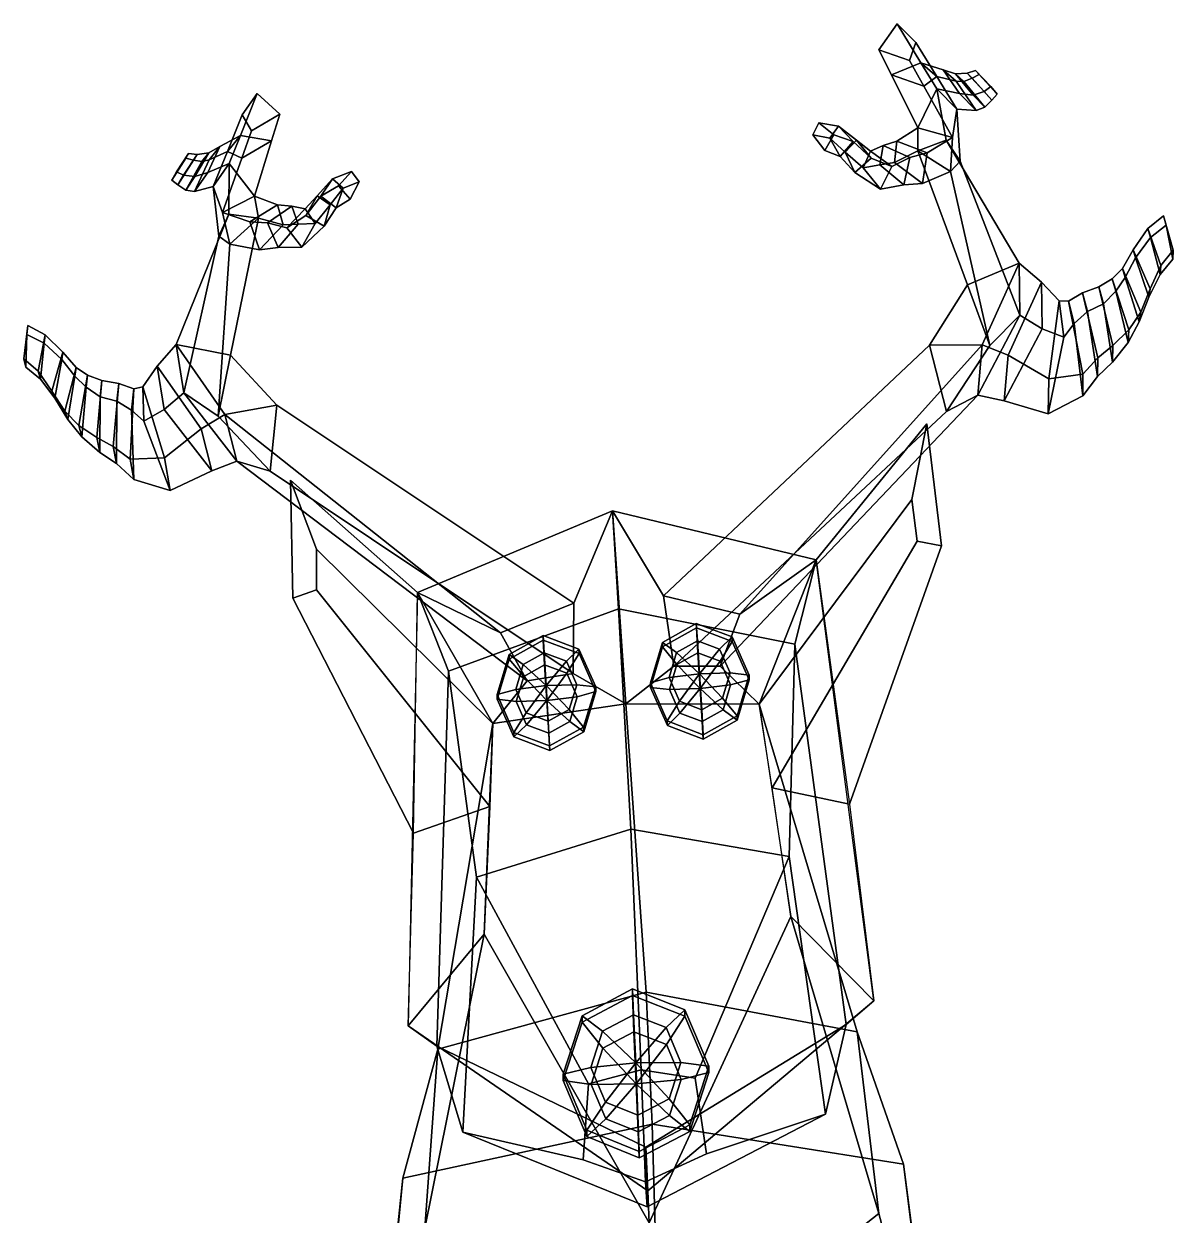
# Model space of a CAD drawing. Extents: x -93 to 81, y -151 to 348.
# Drawn here: x -92.8 to 75.4, y 173.5 to 348 of the extents above; entities that cross this region are included whole.
import ezdxf

# ---------------------------------------------------------------- set-up
doc = ezdxf.new("R2010")
doc.units = 0

msp = doc.modelspace()

# ---------------------------------------------------------------- linework, layer by layer
for points in [[(34.98666, 348.018188, 200.085617), (37.721249, 345.295807, 198.944168), (36.817879, 342.626221, 198.537888), (32.301723, 344.228546, 200.127487)], [(38.478569, 342.321594, 203.406937), (34.98666, 348.018188, 200.085617), (32.301723, 344.228546, 200.127487), (34.161972, 340.539734, 202.088608)], [(38.478569, 342.321594, 203.406937), (40.800774, 340.30777, 201.251877), (37.721249, 345.295807, 198.944168), (34.98666, 348.018188, 200.085617)], [(34.161972, 340.539734, 202.088608), (32.301723, 344.228546, 200.127487), (36.817879, 342.626221, 198.537888), (38.913006, 338.87796, 200.048859)], [(40.800774, 340.30777, 201.251877), (38.913006, 338.87796, 200.048859), (36.817879, 342.626221, 198.537888), (37.721249, 345.295807, 198.944168)], [(38.039268, 332.810699, 206.190414), (40.820541, 338.485229, 205.639267), (38.478569, 342.321594, 203.406937), (34.161972, 340.539734, 202.088608)], [(40.820541, 338.485229, 205.639267), (44.133167, 337.80249, 202.718948), (41.742199, 341.282715, 201.084518), (38.478569, 342.321594, 203.406937)], [(38.478569, 342.321594, 203.406937), (41.742199, 341.282715, 201.084518), (43.651241, 339.63678, 198.86171), (40.800774, 340.30777, 201.251877)], [(38.039268, 332.810699, 206.190414), (34.161972, 340.539734, 202.088608), (38.913006, 338.87796, 200.048859), (43.090214, 331.366241, 203.07048)], [(43.090214, 331.366241, 203.07048), (38.913006, 338.87796, 200.048859), (40.800774, 340.30777, 201.251877), (43.73595, 335.533142, 203.456177)], [(40.800774, 340.30777, 201.251877), (43.651241, 339.63678, 198.86171), (46.589817, 335.331818, 200.380814), (43.73595, 335.533142, 203.456177)], [(44.133167, 337.80249, 202.718948), (46.125187, 337.592285, 200.299881), (43.526783, 340.671356, 199.71994), (41.742199, 341.282715, 201.084518)], [(41.742199, 341.282715, 201.084518), (43.526783, 340.671356, 199.71994), (44.744049, 339.574738, 197.223969), (43.651241, 339.63678, 198.86171)], [(46.125187, 337.592285, 200.299881), (47.74744, 338.127625, 195.984253), (45.255997, 340.789764, 196.074417), (43.526783, 340.671356, 199.71994)], [(43.526783, 340.671356, 199.71994), (45.255997, 340.789764, 196.074417), (45.961334, 340.052765, 193.609085), (44.744049, 339.574738, 197.223969)], [(47.74744, 338.127625, 195.984253), (48.735649, 338.823669, 192.134079), (46.476917, 341.193573, 192.333191), (45.255997, 340.789764, 196.074417)], [(45.255997, 340.789764, 196.074417), (46.476917, 341.193573, 192.333191), (47.032898, 340.576447, 190.083023), (45.961334, 340.052765, 193.609085)], [(45.961334, 340.052765, 193.609085), (47.032898, 340.576447, 190.083023), (49.64571, 337.711304, 189.524261), (48.855785, 336.828644, 193.141876)], [(49.64571, 337.711304, 189.524261), (47.032898, 340.576447, 190.083023), (46.476917, 341.193573, 192.333191), (48.735649, 338.823669, 192.134079)], [(42.169838, 330.959137, 209.181702), (40.820541, 338.485229, 205.639267), (38.039268, 332.810699, 206.190414), (38.029911, 329.418701, 208.072144)], [(42.169838, 330.959137, 209.181702), (44.203865, 327.927979, 206.093094), (43.73595, 335.533142, 203.456177), (40.820541, 338.485229, 205.639267)], [(43.73595, 335.533142, 203.456177), (46.589817, 335.331818, 200.380814), (44.133167, 337.80249, 202.718948), (40.820541, 338.485229, 205.639267)], [(43.651241, 339.63678, 198.86171), (44.744049, 339.574738, 197.223969), (47.827011, 335.815002, 197.510757), (46.589817, 335.331818, 200.380814)], [(44.744049, 339.574738, 197.223969), (45.961334, 340.052765, 193.609085), (48.855785, 336.828644, 193.141876), (47.827011, 335.815002, 197.510757)], [(48.855785, 336.828644, 193.141876), (49.64571, 337.711304, 189.524261), (48.735649, 338.823669, 192.134079), (47.74744, 338.127625, 195.984253)], [(-61.117218, 331.680634, 202.404251), (-58.684288, 337.824158, 199.101059), (-60.871319, 334.67804, 197.933029), (-63.029255, 329.311005, 200.22757)], [(-61.117218, 331.680634, 202.404251), (-56.560169, 330.89624, 201.186035), (-55.373779, 334.795807, 199.230362), (-58.684288, 337.824158, 199.101059)], [(-58.684288, 337.824158, 199.101059), (-55.373779, 334.795807, 199.230362), (-59.509506, 332.343018, 197.569992), (-60.871319, 334.67804, 197.933029)], [(46.589817, 335.331818, 200.380814), (47.827011, 335.815002, 197.510757), (46.125187, 337.592285, 200.299881), (44.133167, 337.80249, 202.718948)], [(47.827011, 335.815002, 197.510757), (48.855785, 336.828644, 193.141876), (47.74744, 338.127625, 195.984253), (46.125187, 337.592285, 200.299881)], [(44.203865, 327.927979, 206.093094), (42.799583, 326.398102, 204.750961), (43.090214, 331.366241, 203.07048), (43.73595, 335.533142, 203.456177)], [(-63.029255, 329.311005, 200.22757), (-60.871319, 334.67804, 197.933029), (-59.509506, 332.343018, 197.569992), (-60.919361, 328.355225, 199.074905)], [(-56.560169, 330.89624, 201.186035), (-60.919361, 328.355225, 199.074905), (-59.509506, 332.343018, 197.569992), (-55.373779, 334.795807, 199.230362)], [(24.422829, 329.454895, 196.237595), (22.666407, 331.75943, 198.334671), (23.532761, 333.510803, 197.773361), (25.755713, 331.785126, 195.962723)], [(26.439484, 333.019043, 199.414337), (23.532761, 333.510803, 197.773361), (22.666407, 331.75943, 198.334671), (25.130062, 331.286377, 199.844406)], [(28.587156, 330.796295, 197.263), (25.755713, 331.785126, 195.962723), (23.532761, 333.510803, 197.773361), (26.439484, 333.019043, 199.414337)], [(-62.761131, 327.558319, 204.626816), (-61.117218, 331.680634, 202.404251), (-64.122299, 330.038147, 200.033157), (-65.875999, 326.256134, 201.656189)], [(-61.117218, 331.680634, 202.404251), (-63.029255, 329.311005, 200.22757), (-65.694336, 328.108429, 197.794327), (-64.122299, 330.038147, 200.033157)], [(-59.060547, 322.754608, 205.280823), (-56.560169, 330.89624, 201.186035), (-61.117218, 331.680634, 202.404251), (-62.761131, 327.558319, 204.626816)], [(25.130062, 331.286377, 199.844406), (22.666407, 331.75943, 198.334671), (24.422829, 329.454895, 196.237595), (26.664333, 328.598663, 197.312454)], [(26.664333, 328.598663, 197.312454), (24.422829, 329.454895, 196.237595), (25.755713, 331.785126, 195.962723), (28.587156, 330.796295, 197.263)], [(29.04236, 330.972443, 201.041351), (26.439484, 333.019043, 199.414337), (25.130062, 331.286377, 199.844406), (27.392275, 329.230621, 201.406204)], [(31.203304, 328.356415, 198.548172), (28.587156, 330.796295, 197.263), (26.439484, 333.019043, 199.414337), (29.04236, 330.972443, 201.041351)], [(38.039268, 332.810699, 206.190414), (34.944706, 330.827576, 204.566833), (34.63044, 327.703308, 206.113953), (38.029911, 329.418701, 208.072144)], [(43.090214, 331.366241, 203.07048), (39.390697, 329.144348, 201.739487), (34.944706, 330.827576, 204.566833), (38.039268, 332.810699, 206.190414)], [(-65.875999, 326.256134, 201.656189), (-64.122299, 330.038147, 200.033157), (-65.757942, 329.103058, 198.643188), (-67.779449, 325.669434, 199.206345)], [(-64.122299, 330.038147, 200.033157), (-65.694336, 328.108429, 197.794327), (-66.74527, 327.837524, 196.139313), (-65.757942, 329.103058, 198.643188)], [(-59.060547, 322.754608, 205.280823), (-63.757172, 320.396057, 202.089264), (-60.919361, 328.355225, 199.074905), (-56.560169, 330.89624, 201.186035)], [(27.392275, 329.230621, 201.406204), (25.130062, 331.286377, 199.844406), (26.664333, 328.598663, 197.312454), (28.828686, 326.222687, 198.458755)], [(28.828686, 326.222687, 198.458755), (26.664333, 328.598663, 197.312454), (28.587156, 330.796295, 197.263), (31.203304, 328.356415, 198.548172)], [(31.100719, 329.370331, 202.371353), (29.04236, 330.972443, 201.041351), (27.392275, 329.230621, 201.406204), (30.035652, 326.913818, 203.209915)], [(34.248386, 327.110321, 199.92572), (31.203304, 328.356415, 198.548172), (29.04236, 330.972443, 201.041351), (31.100719, 329.370331, 202.371353)], [(32.94334, 330.179291, 203.412476), (31.100719, 329.370331, 202.371353), (30.035652, 326.913818, 203.209915), (32.476116, 327.348236, 204.714127)], [(36.867443, 328.444977, 200.847076), (34.248386, 327.110321, 199.92572), (31.100719, 329.370331, 202.371353), (32.94334, 330.179291, 203.412476)], [(34.944706, 330.827576, 204.566833), (32.94334, 330.179291, 203.412476), (32.476116, 327.348236, 204.714127), (34.63044, 327.703308, 206.113953)], [(39.390697, 329.144348, 201.739487), (36.867443, 328.444977, 200.847076), (32.94334, 330.179291, 203.412476), (34.944706, 330.827576, 204.566833)], [(52.872829, 312.942902, 218.05928), (42.169838, 330.959137, 209.181702), (38.029911, 329.418701, 208.072144), (45.320911, 309.810242, 219.4245)], [(42.799583, 326.398102, 204.750961), (38.695263, 324.658203, 203.038193), (39.390697, 329.144348, 201.739487), (43.090214, 331.366241, 203.07048)], [(52.946342, 305.371796, 214.231537), (44.203865, 327.927979, 206.093094), (42.169838, 330.959137, 209.181702), (52.872829, 312.942902, 218.05928)], [(-71.1828, 325.145477, 188.38147), (-70.499191, 326.354553, 190.991837), (-68.694786, 329.039551, 191.206497), (-69.117477, 328.361664, 188.955826)], [(-67.998688, 328.063385, 192.502121), (-70.28067, 324.449951, 192.017426), (-71.1828, 325.145477, 188.38147), (-69.117477, 328.361664, 188.955826)], [(-69.435211, 325.873688, 194.861786), (-67.451378, 328.884216, 194.969315), (-68.694786, 329.039551, 191.206497), (-70.499191, 326.354553, 190.991837)], [(-66.74527, 327.837524, 196.139313), (-69.126999, 323.673798, 196.409134), (-70.28067, 324.449951, 192.017426), (-67.998688, 328.063385, 192.502121)], [(-67.779449, 325.669434, 199.206345), (-65.757942, 329.103058, 198.643188), (-67.451378, 328.884216, 194.969315), (-69.435211, 325.873688, 194.861786)], [(-65.694336, 328.108429, 197.794327), (-67.849045, 323.448456, 199.302231), (-69.126999, 323.673798, 196.409134), (-66.74527, 327.837524, 196.139313)], [(-67.451378, 328.884216, 194.969315), (-67.998688, 328.063385, 192.502121), (-69.117477, 328.361664, 188.955826), (-68.694786, 329.039551, 191.206497)], [(-65.757942, 329.103058, 198.643188), (-66.74527, 327.837524, 196.139313), (-67.998688, 328.063385, 192.502121), (-67.451378, 328.884216, 194.969315)], [(-63.029255, 329.311005, 200.22757), (-65.101364, 324.193359, 202.422394), (-67.849045, 323.448456, 199.302231), (-65.694336, 328.108429, 197.794327)], [(-63.757172, 320.396057, 202.089264), (-65.101364, 324.193359, 202.422394), (-63.029255, 329.311005, 200.22757), (-60.919361, 328.355225, 199.074905)], [(30.035652, 326.913818, 203.209915), (27.392275, 329.230621, 201.406204), (28.828686, 326.222687, 198.458755), (32.58083, 323.803345, 200.395966)], [(32.58083, 323.803345, 200.395966), (28.828686, 326.222687, 198.458755), (31.203304, 328.356415, 198.548172), (34.248386, 327.110321, 199.92572)], [(35.984169, 324.431885, 201.885529), (32.58083, 323.803345, 200.395966), (34.248386, 327.110321, 199.92572), (36.867443, 328.444977, 200.847076)], [(38.029911, 329.418701, 208.072144), (34.63044, 327.703308, 206.113953), (38.695263, 324.658203, 203.038193), (42.799583, 326.398102, 204.750961)], [(38.695263, 324.658203, 203.038193), (35.984169, 324.431885, 201.885529), (36.867443, 328.444977, 200.847076), (39.390697, 329.144348, 201.739487)], [(48.561176, 300.918579, 213.696457), (45.320911, 309.810242, 219.4245), (38.029911, 329.418701, 208.072144), (42.799583, 326.398102, 204.750961)], [(-70.28067, 324.449951, 192.017426), (-69.435211, 325.873688, 194.861786), (-70.499191, 326.354553, 190.991837), (-71.1828, 325.145477, 188.38147)], [(-65.101364, 324.193359, 202.422394), (-62.761131, 327.558319, 204.626816), (-65.875999, 326.256134, 201.656189), (-67.849045, 323.448456, 199.302231)], [(-62.826313, 320.155884, 208.212738), (-62.761131, 327.558319, 204.626816), (-65.101364, 324.193359, 202.422394), (-64.297684, 316.911865, 205.121857)], [(-62.826313, 320.155884, 208.212738), (-58.491745, 319.532654, 207.190659), (-59.060547, 322.754608, 205.280823), (-62.761131, 327.558319, 204.626816)], [(-49.369663, 322.790253, 196.546677), (-47.655373, 325.334229, 198.717911), (-44.873806, 326.402069, 197.127502), (-46.747551, 324.310059, 195.290512)], [(-47.655373, 325.334229, 198.717911), (-46.075508, 323.941254, 199.183441), (-43.725727, 324.898499, 197.715836), (-44.873806, 326.402069, 197.127502)], [(-45.042686, 322.348145, 195.604874), (-46.747551, 324.310059, 195.290512), (-44.873806, 326.402069, 197.127502), (-43.725727, 324.898499, 197.715836)], [(32.476116, 327.348236, 204.714127), (30.035652, 326.913818, 203.209915), (32.58083, 323.803345, 200.395966), (35.984169, 324.431885, 201.885529)], [(34.63044, 327.703308, 206.113953), (32.476116, 327.348236, 204.714127), (35.984169, 324.431885, 201.885529), (38.695263, 324.658203, 203.038193)], [(52.946342, 305.371796, 214.231537), (48.561176, 300.918579, 213.696457), (42.799583, 326.398102, 204.750961), (44.203865, 327.927979, 206.093094)], [(-69.126999, 323.673798, 196.409134), (-67.779449, 325.669434, 199.206345), (-69.435211, 325.873688, 194.861786), (-70.28067, 324.449951, 192.017426)], [(-67.849045, 323.448456, 199.302231), (-65.875999, 326.256134, 201.656189), (-67.779449, 325.669434, 199.206345), (-69.126999, 323.673798, 196.409134)], [(-51.536808, 319.936188, 197.803574), (-49.873817, 322.847778, 200.312073), (-47.655373, 325.334229, 198.717911), (-49.369663, 322.790253, 196.546677)], [(-49.873817, 322.847778, 200.312073), (-47.959713, 321.515045, 200.718506), (-46.075508, 323.941254, 199.183441), (-47.655373, 325.334229, 198.717911)], [(-46.075508, 323.941254, 199.183441), (-47.107986, 321.07666, 196.645645), (-45.042686, 322.348145, 195.604874), (-43.725727, 324.898499, 197.715836)], [(-64.297684, 316.911865, 205.121857), (-65.101364, 324.193359, 202.422394), (-63.757172, 320.396057, 202.089264), (-62.654095, 315.753357, 203.819412)], [(-54.330948, 318.14035, 199.137512), (-51.634243, 320.901825, 201.616898), (-49.873817, 322.847778, 200.312073), (-51.536808, 319.936188, 197.803574)], [(-51.634243, 320.901825, 201.616898), (-50.180687, 318.769073, 202.491806), (-47.959713, 321.515045, 200.718506), (-49.873817, 322.847778, 200.312073)], [(-48.844208, 318.373016, 197.770798), (-51.536808, 319.936188, 197.803574), (-49.369663, 322.790253, 196.546677), (-47.107986, 321.07666, 196.645645)], [(-47.107986, 321.07666, 196.645645), (-49.369663, 322.790253, 196.546677), (-46.747551, 324.310059, 195.290512), (-45.042686, 322.348145, 195.604874)], [(-47.959713, 321.515045, 200.718506), (-48.844208, 318.373016, 197.770798), (-47.107986, 321.07666, 196.645645), (-46.075508, 323.941254, 199.183441)], [(-63.757172, 320.396057, 202.089264), (-59.060547, 322.754608, 205.280823), (-55.672981, 321.506042, 203.731033), (-59.738808, 319.040924, 200.844284)], [(-59.738808, 319.040924, 200.844284), (-55.672981, 321.506042, 203.731033), (-53.588833, 321.297485, 202.618362), (-57.135227, 318.883911, 200.002197)], [(-59.060547, 322.754608, 205.280823), (-58.491745, 319.532654, 207.190659), (-54.849747, 318.59317, 205.307892), (-55.672981, 321.506042, 203.731033)], [(-57.135227, 318.883911, 200.002197), (-53.588833, 321.297485, 202.618362), (-51.634243, 320.901825, 201.616898), (-54.330948, 318.14035, 199.137512)], [(-55.672981, 321.506042, 203.731033), (-54.849747, 318.59317, 205.307892), (-52.662922, 318.690796, 203.949341), (-53.588833, 321.297485, 202.618362)], [(-53.588833, 321.297485, 202.618362), (-52.662922, 318.690796, 203.949341), (-50.180687, 318.769073, 202.491806), (-51.634243, 320.901825, 201.616898)], [(-50.180687, 318.769073, 202.491806), (-52.145596, 315.320343, 199.66124), (-48.844208, 318.373016, 197.770798), (-47.959713, 321.515045, 200.718506)], [(-70.505852, 301.066559, 217.080292), (-62.591648, 299.513031, 218.584808), (-58.491745, 319.532654, 207.190659), (-62.826313, 320.155884, 208.212738)], [(-69.393066, 293.976074, 213.329391), (-70.505852, 301.066559, 217.080292), (-62.826313, 320.155884, 208.212738), (-64.297684, 316.911865, 205.121857)], [(-64.399605, 290.576447, 212.89473), (-62.654095, 315.753357, 203.819412), (-58.491745, 319.532654, 207.190659), (-62.591648, 299.513031, 218.584808)], [(-62.654095, 315.753357, 203.819412), (-63.757172, 320.396057, 202.089264), (-59.738808, 319.040924, 200.844284), (-58.318775, 314.922241, 202.192459)], [(-58.491745, 319.532654, 207.190659), (-62.654095, 315.753357, 203.819412), (-58.318775, 314.922241, 202.192459), (-54.849747, 318.59317, 205.307892)], [(-52.145596, 315.320343, 199.66124), (-54.330948, 318.14035, 199.137512), (-51.536808, 319.936188, 197.803574), (-48.844208, 318.373016, 197.770798)], [(73.588272, 312.610138, 195.756912), (75.403389, 314.890289, 193.010956), (74.006844, 319.913513, 193.208557), (71.703812, 318.020721, 196.32724)], [(71.703812, 318.020721, 196.32724), (74.006844, 319.913513, 193.208557), (74.39978, 318.554688, 190.85318), (72.093941, 316.72406, 193.623611)], [(75.403389, 314.890289, 193.010956), (75.362572, 313.531586, 190.375961), (74.39978, 318.554688, 190.85318), (74.006844, 319.913513, 193.208557)], [(-58.318775, 314.922241, 202.192459), (-59.738808, 319.040924, 200.844284), (-57.135227, 318.883911, 200.002197), (-55.607037, 315.244263, 201.087906)], [(-54.849747, 318.59317, 205.307892), (-58.318775, 314.922241, 202.192459), (-55.607037, 315.244263, 201.087906), (-52.662922, 318.690796, 203.949341)], [(-55.607037, 315.244263, 201.087906), (-57.135227, 318.883911, 200.002197), (-54.330948, 318.14035, 199.137512), (-52.145596, 315.320343, 199.66124)], [(-52.662922, 318.690796, 203.949341), (-55.607037, 315.244263, 201.087906), (-52.145596, 315.320343, 199.66124), (-50.180687, 318.769073, 202.491806)], [(72.060341, 309.189514, 198.94249), (73.588272, 312.610138, 195.756912), (71.703812, 318.020721, 196.32724), (69.566338, 314.896332, 200.057709)], [(69.566338, 314.896332, 200.057709), (71.703812, 318.020721, 196.32724), (72.093941, 316.72406, 193.623611), (69.910927, 313.742401, 196.956558)], [(72.093941, 316.72406, 193.623611), (74.39978, 318.554688, 190.85318), (75.362572, 313.531586, 190.375961), (73.482689, 311.289673, 192.766754)], [(-69.393066, 293.976074, 213.329391), (-64.297684, 316.911865, 205.121857), (-62.654095, 315.753357, 203.819412), (-64.399605, 290.576447, 212.89473)], [(69.910927, 313.742401, 196.956558), (72.093941, 316.72406, 193.623611), (73.482689, 311.289673, 192.766754), (71.839935, 307.973572, 195.554565)], [(70.674362, 305.780762, 202.020752), (72.060341, 309.189514, 198.94249), (69.566338, 314.896332, 200.057709), (67.998756, 312.19754, 203.147141)], [(67.998756, 312.19754, 203.147141), (69.566338, 314.896332, 200.057709), (69.910927, 313.742401, 196.956558), (68.402199, 310.850555, 199.722137)], [(73.482689, 311.289673, 192.766754), (75.362572, 313.531586, 190.375961), (75.403389, 314.890289, 193.010956), (73.588272, 312.610138, 195.756912)], [(47.444733, 301.029846, 223.28447), (52.872829, 312.942902, 218.05928), (45.320911, 309.810242, 219.4245), (39.724873, 300.976257, 223.689133)], [(47.444733, 301.029846, 223.28447), (51.24218, 299.473328, 221.123596), (56.147991, 310.195343, 216.415466), (52.872829, 312.942902, 218.05928)], [(52.872829, 312.942902, 218.05928), (56.147991, 310.195343, 216.415466), (56.206936, 303.364471, 212.975555), (52.946342, 305.371796, 214.231537)], [(68.402199, 310.850555, 199.722137), (69.910927, 313.742401, 196.956558), (71.839935, 307.973572, 195.554565), (70.452248, 304.373199, 198.270233)], [(71.839935, 307.973572, 195.554565), (73.482689, 311.289673, 192.766754), (73.588272, 312.610138, 195.756912), (72.060341, 309.189514, 198.94249)], [(66.597191, 300.908051, 208.0914), (68.934891, 303.215973, 204.896011), (66.487282, 310.694489, 205.54921), (64.54493, 309.485504, 208.15477)], [(64.54493, 309.485504, 208.15477), (66.487282, 310.694489, 205.54921), (67.033493, 308.845032, 201.870636), (65.220512, 307.035095, 204.241638)], [(68.934891, 303.215973, 204.896011), (70.674362, 305.780762, 202.020752), (67.998756, 312.19754, 203.147141), (66.487282, 310.694489, 205.54921)], [(66.487282, 310.694489, 205.54921), (67.998756, 312.19754, 203.147141), (68.402199, 310.850555, 199.722137), (67.033493, 308.845032, 201.870636)], [(67.033493, 308.845032, 201.870636), (68.402199, 310.850555, 199.722137), (70.452248, 304.373199, 198.270233), (68.803665, 301.341736, 200.816818)], [(39.724873, 300.976257, 223.689133), (45.320911, 309.810242, 219.4245), (48.561176, 300.918579, 213.696457), (42.223507, 291.221161, 216.740707)], [(51.24218, 299.473328, 221.123596), (57.197632, 296.051392, 218.394485), (58.720951, 307.44696, 215.373337), (56.147991, 310.195343, 216.415466)], [(56.147991, 310.195343, 216.415466), (58.720951, 307.44696, 215.373337), (59.412502, 302.14502, 211.298767), (56.206936, 303.364471, 212.975555)], [(64.39801, 299.084167, 210.916626), (66.597191, 300.908051, 208.0914), (64.54493, 309.485504, 208.15477), (62.124828, 308.605286, 210.984329)], [(62.124828, 308.605286, 210.984329), (64.54493, 309.485504, 208.15477), (65.220512, 307.035095, 204.241638), (62.873444, 305.885986, 206.637207)], [(65.220512, 307.035095, 204.241638), (67.033493, 308.845032, 201.870636), (68.803665, 301.341736, 200.816818), (66.546417, 298.472015, 203.687775)], [(70.452248, 304.373199, 198.270233), (71.839935, 307.973572, 195.554565), (72.060341, 309.189514, 198.94249), (70.674362, 305.780762, 202.020752)], [(57.197632, 296.051392, 218.394485), (62.194317, 296.719543, 214.066422), (60.079842, 307.391632, 213.773682), (58.720951, 307.44696, 215.373337)], [(58.720951, 307.44696, 215.373337), (60.079842, 307.391632, 213.773682), (60.930794, 304.151001, 209.054947), (59.412502, 302.14502, 211.298767)], [(62.194317, 296.719543, 214.066422), (64.39801, 299.084167, 210.916626), (62.124828, 308.605286, 210.984329), (60.079842, 307.391632, 213.773682)], [(60.079842, 307.391632, 213.773682), (62.124828, 308.605286, 210.984329), (62.873444, 305.885986, 206.637207), (60.930794, 304.151001, 209.054947)], [(46.790619, 293.626892, 218.163666), (42.223507, 291.221161, 216.740707), (48.561176, 300.918579, 213.696457), (52.946342, 305.371796, 214.231537)], [(52.946342, 305.371796, 214.231537), (56.206936, 303.364471, 212.975555), (50.650417, 292.793243, 216.518387), (46.790619, 293.626892, 218.163666)], [(60.930794, 304.151001, 209.054947), (62.873444, 305.885986, 206.637207), (64.338745, 296.379883, 206.024765), (62.164368, 293.51593, 208.716568)], [(62.873444, 305.885986, 206.637207), (65.220512, 307.035095, 204.241638), (66.546417, 298.472015, 203.687775), (64.338745, 296.379883, 206.024765)], [(68.803665, 301.341736, 200.816818), (70.452248, 304.373199, 198.270233), (70.674362, 305.780762, 202.020752), (68.934891, 303.215973, 204.896011)], [(-92.819908, 298.947205, 191.721756), (-92.229919, 303.834351, 191.875137), (-92.385582, 302.531586, 189.535583), (-92.550507, 297.728577, 189.109009)], [(-90.701233, 297.14566, 194.516861), (-89.687294, 302.483337, 195.046234), (-92.229919, 303.834351, 191.875137), (-92.819908, 298.947205, 191.721756)], [(-89.687294, 302.483337, 195.046234), (-89.848724, 301.239136, 192.357651), (-92.385582, 302.531586, 189.535583), (-92.229919, 303.834351, 191.875137)], [(59.412502, 302.14502, 211.298767), (60.930794, 304.151001, 209.054947), (62.164368, 293.51593, 208.716568), (57.114986, 290.898834, 213.401321)], [(-89.848724, 301.239136, 192.357651), (-90.372879, 295.974976, 191.549332), (-92.550507, 297.728577, 189.109009), (-92.385582, 302.531586, 189.535583)], [(-88.698891, 294.229034, 197.759506), (-87.122444, 299.951355, 198.839676), (-89.687294, 302.483337, 195.046234), (-90.701233, 297.14566, 194.516861)], [(-87.122444, 299.951355, 198.839676), (-87.26049, 298.849121, 195.752502), (-89.848724, 301.239136, 192.357651), (-89.687294, 302.483337, 195.046234)], [(56.206936, 303.364471, 212.975555), (59.412502, 302.14502, 211.298767), (57.114986, 290.898834, 213.401321), (50.650417, 292.793243, 216.518387)], [(66.546417, 298.472015, 203.687775), (68.803665, 301.341736, 200.816818), (68.934891, 303.215973, 204.896011), (66.597191, 300.908051, 208.0914)], [(-87.26049, 298.849121, 195.752502), (-88.272621, 293.176758, 194.394409), (-90.372879, 295.974976, 191.549332), (-89.848724, 301.239136, 192.357651)], [(-63.386559, 290.813049, 222.485855), (-70.505852, 301.066559, 217.080292), (-73.297119, 297.897766, 215.418106), (-66.886909, 288.685852, 220.289948)], [(-70.505852, 301.066559, 217.080292), (-69.393066, 293.976074, 213.329391), (-72.298454, 291.518097, 212.04953), (-73.297119, 297.897766, 215.418106)], [(-63.386559, 290.813049, 222.485855), (-55.768036, 292.146423, 222.996353), (-62.591648, 299.513031, 218.584808), (-70.505852, 301.066559, 217.080292)], [(0.809899, 264.234802, 235.531769), (11.991201, 261.585968, 235.138351), (47.444733, 301.029846, 223.28447), (39.724873, 300.976257, 223.689133)], [(0.809899, 264.234802, 235.531769), (39.724873, 300.976257, 223.689133), (42.223507, 291.221161, 216.740707), (2.295373, 253.963699, 224.309341)], [(11.991201, 261.585968, 235.138351), (9.08407, 253.923691, 227.119812), (46.790619, 293.626892, 218.163666), (47.444733, 301.029846, 223.28447)], [(46.790619, 293.626892, 218.163666), (50.650417, 292.793243, 216.518387), (51.24218, 299.473328, 221.123596), (47.444733, 301.029846, 223.28447)], [(64.338745, 296.379883, 206.024765), (66.546417, 298.472015, 203.687775), (66.597191, 300.908051, 208.0914), (64.39801, 299.084167, 210.916626)], [(-90.372879, 295.974976, 191.549332), (-90.701233, 297.14566, 194.516861), (-92.819908, 298.947205, 191.721756), (-92.550507, 297.728577, 189.109009)], [(-86.844139, 291.292328, 200.891266), (-85.184738, 297.708252, 201.978333), (-87.122444, 299.951355, 198.839676), (-88.698891, 294.229034, 197.759506)], [(-85.35083, 296.417725, 198.568726), (-86.387421, 290.063904, 197.165649), (-88.272621, 293.176758, 194.394409), (-87.26049, 298.849121, 195.752502)], [(-85.184738, 297.708252, 201.978333), (-85.35083, 296.417725, 198.568726), (-87.26049, 298.849121, 195.752502), (-87.122444, 299.951355, 198.839676)], [(-55.768036, 292.146423, 222.996353), (-56.758801, 282.495392, 216.094345), (-64.399605, 290.576447, 212.89473), (-62.591648, 299.513031, 218.584808)], [(50.650417, 292.793243, 216.518387), (57.114986, 290.898834, 213.401321), (57.197632, 296.051392, 218.394485), (51.24218, 299.473328, 221.123596)], [(62.164368, 293.51593, 208.716568), (64.338745, 296.379883, 206.024765), (64.39801, 299.084167, 210.916626), (62.194317, 296.719543, 214.066422)], [(-88.272621, 293.176758, 194.394409), (-88.698891, 294.229034, 197.759506), (-90.701233, 297.14566, 194.516861), (-90.372879, 295.974976, 191.549332)], [(-84.770012, 289.195465, 203.81398), (-83.483109, 296.566437, 204.415207), (-85.184738, 297.708252, 201.978333), (-86.844139, 291.292328, 200.891266)], [(-83.483109, 296.566437, 204.415207), (-83.713081, 294.78418, 200.755676), (-85.35083, 296.417725, 198.568726), (-85.184738, 297.708252, 201.978333)], [(-66.886909, 288.685852, 220.289948), (-73.297119, 297.897766, 215.418106), (-75.40731, 294.865692, 214.36882), (-72.245987, 284.450806, 217.518066)], [(-73.297119, 297.897766, 215.418106), (-72.298454, 291.518097, 212.04953), (-75.266754, 289.821167, 210.34404), (-75.40731, 294.865692, 214.36882)], [(57.114986, 290.898834, 213.401321), (62.164368, 293.51593, 208.716568), (62.194317, 296.719543, 214.066422), (57.197632, 296.051392, 218.394485)], [(-83.713081, 294.78418, 200.755676), (-84.334106, 287.518402, 199.763382), (-86.387421, 290.063904, 197.165649), (-85.35083, 296.417725, 198.568726)], [(-82.148972, 287.433319, 207.06012), (-81.403923, 295.771912, 207.05751), (-83.483109, 296.566437, 204.415207), (-84.770012, 289.195465, 203.81398)], [(-81.403923, 295.771912, 207.05751), (-81.670441, 293.406403, 203.167923), (-83.713081, 294.78418, 200.755676), (-83.483109, 296.566437, 204.415207)], [(-79.734497, 286.095001, 209.928696), (-78.905739, 295.366394, 209.9263), (-81.403923, 295.771912, 207.05751), (-82.148972, 287.433319, 207.06012)], [(-78.905739, 295.366394, 209.9263), (-79.201683, 292.735657, 205.604187), (-81.670441, 293.406403, 203.167923), (-81.403923, 295.771912, 207.05751)], [(-77.241547, 284.246094, 213.126099), (-76.726807, 294.581146, 212.752991), (-78.905739, 295.366394, 209.9263), (-79.734497, 286.095001, 209.928696)], [(-76.726807, 294.581146, 212.752991), (-77.044945, 291.443695, 208.062775), (-79.201683, 292.735657, 205.604187), (-78.905739, 295.366394, 209.9263)], [(-72.245987, 284.450806, 217.518066), (-75.40731, 294.865692, 214.36882), (-76.726807, 294.581146, 212.752991), (-77.241547, 284.246094, 213.126099)], [(-75.40731, 294.865692, 214.36882), (-75.266754, 289.821167, 210.34404), (-77.044945, 291.443695, 208.062775), (-76.726807, 294.581146, 212.752991)], [(-86.387421, 290.063904, 197.165649), (-86.844139, 291.292328, 200.891266), (-88.698891, 294.229034, 197.759506), (-88.272621, 293.176758, 194.394409)], [(-81.670441, 293.406403, 203.167923), (-81.710991, 285.218445, 202.689453), (-84.334106, 287.518402, 199.763382), (-83.713081, 294.78418, 200.755676)], [(-79.201683, 292.735657, 205.604187), (-79.248245, 283.630615, 205.072174), (-81.710991, 285.218445, 202.689453), (-81.670441, 293.406403, 203.167923)], [(-69.393066, 293.976074, 213.329391), (-61.622875, 283.975494, 217.440308), (-65.301613, 282.535522, 215.755325), (-72.298454, 291.518097, 212.04953)], [(-61.622875, 283.975494, 217.440308), (-69.393066, 293.976074, 213.329391), (-64.399605, 290.576447, 212.89473), (-56.758801, 282.495392, 216.094345)], [(9.08407, 253.923691, 227.119812), (2.295373, 253.963699, 224.309341), (42.223507, 291.221161, 216.740707), (46.790619, 293.626892, 218.163666)], [(-77.044945, 291.443695, 208.062775), (-76.713402, 281.308594, 207.815414), (-79.248245, 283.630615, 205.072174), (-79.201683, 292.735657, 205.604187)], [(-75.266754, 289.821167, 210.34404), (-71.393127, 279.678223, 212.579559), (-76.713402, 281.308594, 207.815414), (-77.044945, 291.443695, 208.062775)], [(-72.298454, 291.518097, 212.04953), (-65.301613, 282.535522, 215.755325), (-71.393127, 279.678223, 212.579559), (-75.266754, 289.821167, 210.34404)], [(-63.386559, 290.813049, 222.485855), (-23.031414, 258.846252, 234.961746), (-12.303666, 263.189331, 235.462891), (-55.768036, 292.146423, 222.996353)], [(-12.303666, 263.189331, 235.462891), (-12.396981, 252.866333, 224.242233), (-56.758801, 282.495392, 216.094345), (-55.768036, 292.146423, 222.996353)], [(-84.334106, 287.518402, 199.763382), (-84.770012, 289.195465, 203.81398), (-86.844139, 291.292328, 200.891266), (-86.387421, 290.063904, 197.165649)], [(-61.622875, 283.975494, 217.440308), (-63.386559, 290.813049, 222.485855), (-66.886909, 288.685852, 220.289948), (-65.301613, 282.535522, 215.755325)], [(-23.031414, 258.846252, 234.961746), (-63.386559, 290.813049, 222.485855), (-61.622875, 283.975494, 217.440308), (-19.141899, 251.817307, 226.991119)], [(-81.710991, 285.218445, 202.689453), (-82.148972, 287.433319, 207.06012), (-84.770012, 289.195465, 203.81398), (-84.334106, 287.518402, 199.763382)], [(-65.301613, 282.535522, 215.755325), (-66.886909, 288.685852, 220.289948), (-72.245987, 284.450806, 217.518066), (-71.393127, 279.678223, 212.579559)], [(37.129356, 278.361328, 224.43222), (14.827578, 248.367523, 224.15918), (23.167002, 269.527283, 245.373856), (39.346485, 289.435944, 230.557419)], [(41.49667, 271.576599, 228.517181), (39.346485, 289.435944, 230.557419), (23.167002, 269.527283, 245.373856), (28.037619, 233.730408, 241.429535)], [(39.346485, 289.435944, 230.557419), (41.49667, 271.576599, 228.517181), (37.931793, 272.24826, 223.744278), (37.129356, 278.361328, 224.43222)], [(-79.248245, 283.630615, 205.072174), (-79.734497, 286.095001, 209.928696), (-82.148972, 287.433319, 207.06012), (-81.710991, 285.218445, 202.689453)], [(-76.713402, 281.308594, 207.815414), (-77.241547, 284.246094, 213.126099), (-79.734497, 286.095001, 209.928696), (-79.248245, 283.630615, 205.072174)], [(-71.393127, 279.678223, 212.579559), (-72.245987, 284.450806, 217.518066), (-77.241547, 284.246094, 213.126099), (-76.713402, 281.308594, 207.815414)], [(-19.141899, 251.817307, 226.991119), (-61.622875, 283.975494, 217.440308), (-56.758801, 282.495392, 216.094345), (-12.396981, 252.866333, 224.242233)], [(-53.769917, 281.209503, 229.946457), (-50.003822, 271.073792, 223.924835), (-49.982372, 265.119354, 223.265442), (-53.45961, 263.88736, 228.001541)], [(-50.003822, 271.073792, 223.924835), (-53.769917, 281.209503, 229.946457), (-35.188251, 264.75705, 245.050446), (-24.151854, 245.564285, 223.994858)], [(-53.45961, 263.88736, 228.001541), (-35.773464, 229.499435, 241.20282), (-35.188251, 264.75705, 245.050446), (-53.769917, 281.209503, 229.946457)], [(37.931793, 272.24826, 223.744278), (16.696846, 236.127686, 222.850159), (14.827578, 248.367523, 224.15918), (37.129356, 278.361328, 224.43222)], [(-23.031414, 258.846252, 234.961746), (-35.188251, 264.75705, 245.050446), (-6.661856, 276.677765, 246.437088), (-12.303666, 263.189331, 235.462891)], [(-35.188251, 264.75705, 245.050446), (-30.665396, 253.201202, 266.770538), (-5.786046, 262.365936, 267.709137), (-6.661856, 276.677765, 246.437088)], [(-12.396981, 252.866333, 224.242233), (-12.303666, 263.189331, 235.462891), (-6.661856, 276.677765, 246.437088), (-4.717456, 248.410004, 216.762924)], [(11.991201, 261.585968, 235.138351), (0.809899, 264.234802, 235.531769), (-6.661856, 276.677765, 246.437088), (23.167002, 269.527283, 245.373856)], [(2.295373, 253.963699, 224.309341), (-4.717456, 248.410004, 216.762924), (-6.661856, 276.677765, 246.437088), (0.809899, 264.234802, 235.531769)], [(23.167002, 269.527283, 245.373856), (-6.661856, 276.677765, 246.437088), (-5.786046, 262.365936, 267.709137), (20.007515, 257.15451, 267.024567)], [(41.49667, 271.576599, 228.517181), (28.037619, 233.730408, 241.429535), (16.696846, 236.127686, 222.850159), (37.931793, 272.24826, 223.744278)], [(-49.982372, 265.119354, 223.265442), (-50.003822, 271.073792, 223.924835), (-24.151854, 245.564285, 223.994858), (-24.624163, 233.378006, 222.702225)], [(9.08407, 253.923691, 227.119812), (11.991201, 261.585968, 235.138351), (23.167002, 269.527283, 245.373856), (14.827578, 248.367523, 224.15918)], [(23.167002, 269.527283, 245.373856), (20.007515, 257.15451, 267.024567), (27.528425, 201.479263, 260.889496), (31.601593, 204.933289, 238.358322)], [(-53.45961, 263.88736, 228.001541), (-49.982372, 265.119354, 223.265442), (-24.624163, 233.378006, 222.702225), (-35.773464, 229.499435, 241.20282)], [(-35.188251, 264.75705, 245.050446), (-36.559448, 201.289993, 238.203491), (-32.370735, 198.281708, 260.753784), (-30.665396, 253.201202, 266.770538)], [(-19.141899, 251.817307, 226.991119), (-24.151854, 245.564285, 223.994858), (-35.188251, 264.75705, 245.050446), (-23.031414, 258.846252, 234.961746)], [(-5.786046, 262.365936, 267.709137), (-30.665396, 253.201202, 266.770538), (-26.56181, 223.060654, 291.381805), (-3.979451, 230.09874, 292.209991)], [(-5.786046, 262.365936, 267.709137), (-3.979451, 230.09874, 292.209991), (19.185873, 226.093292, 291.544281), (20.007515, 257.15451, 267.024567)], [(0.662992, 256.754547, 279.854065), (5.612983, 259.54306, 280.149994), (5.587997, 260.215179, 275.452423), (0.638674, 257.425537, 275.156342)], [(2.707614, 255.924713, 271.117828), (0.638674, 257.425537, 275.156342), (5.587997, 260.215179, 275.452423), (5.768239, 257.647034, 271.300232)], [(10.868559, 257.563416, 279.907013), (10.844241, 258.234436, 275.209259), (5.587997, 260.215179, 275.452423), (5.612983, 259.54306, 280.149994)], [(9.016571, 256.418793, 271.14975), (5.768239, 257.647034, 271.300232), (5.587997, 260.215179, 275.452423), (10.844241, 258.234436, 275.209259)], [(-21.759556, 254.977356, 279.737793), (-16.80337, 257.74353, 280.030518), (-16.828358, 258.41568, 275.332947), (-21.783873, 255.648361, 275.04007)], [(-19.720579, 254.168167, 271.004486), (-21.783873, 255.648361, 275.04007), (-16.828358, 258.41568, 275.332947), (-16.656179, 255.876633, 271.184875)], [(-11.553988, 255.78624, 279.79071), (-11.578306, 256.457245, 275.092987), (-16.828358, 258.41568, 275.332947), (-16.80337, 257.74353, 280.030518)], [(-13.411623, 254.662292, 271.036377), (-16.656179, 255.876633, 271.184875), (-16.828358, 258.41568, 275.332947), (-11.578306, 256.457245, 275.092987)], [(2.769686, 254.170685, 283.417358), (5.831378, 255.891174, 283.599365), (5.612983, 259.54306, 280.149994), (0.662992, 256.754547, 279.854065)], [(9.078643, 254.66481, 283.449249), (10.868559, 257.563416, 279.907013), (5.612983, 259.54306, 280.149994), (5.831378, 255.891174, 283.599365)], [(13.325151, 252.622742, 274.568817), (10.548529, 252.951614, 270.754425), (9.016571, 256.418793, 271.14975), (10.844241, 258.234436, 275.209259)], [(13.347891, 251.954498, 279.267029), (13.325151, 252.622742, 274.568817), (10.844241, 258.234436, 275.209259), (10.868559, 257.563416, 279.907013)], [(-19.658506, 252.414154, 283.304016), (-16.59304, 254.120789, 283.484039), (-16.80337, 257.74353, 280.030518), (-21.759556, 254.977356, 279.737793)], [(-13.34955, 252.908279, 283.335876), (-11.553988, 255.78624, 279.79071), (-16.80337, 257.74353, 280.030518), (-16.59304, 254.120789, 283.484039)], [(-1.094372, 250.845505, 279.197052), (0.662992, 256.754547, 279.854065), (0.638674, 257.425537, 275.156342), (-1.117111, 251.513779, 274.49881)], [(-1.117111, 251.513779, 274.49881), (0.638674, 257.425537, 275.156342), (2.707614, 255.924713, 271.117828), (1.62272, 252.266235, 270.711151)], [(1.682253, 250.516663, 283.011414), (2.769686, 254.170685, 283.417358), (0.662992, 256.754547, 279.854065), (-1.094372, 250.845505, 279.197052)], [(6.078598, 252.81543, 269.280914), (2.707614, 255.924713, 271.117828), (5.768239, 257.647034, 271.300232)], [(6.078598, 252.81543, 269.280914), (5.768239, 257.647034, 271.300232), (9.016571, 256.418793, 271.14975)], [(10.608061, 251.202042, 283.054688), (13.347891, 251.954498, 279.267029), (10.868559, 257.563416, 279.907013), (9.078643, 254.66481, 283.449249)], [(24.534481, 188.340912, 291.395935), (27.528425, 201.479263, 260.889496), (20.007515, 257.15451, 267.024567), (19.185873, 226.093292, 291.544281)], [(-23.531555, 249.122589, 279.088348), (-21.759556, 254.977356, 279.737793), (-21.783873, 255.648361, 275.04007), (-23.554295, 249.790848, 274.390076)], [(-23.554295, 249.790848, 274.390076), (-21.783873, 255.648361, 275.04007), (-19.720579, 254.168167, 271.004486), (-20.814465, 250.543335, 270.602448)], [(-20.754932, 248.793716, 282.90271), (-19.658506, 252.414154, 283.304016), (-21.759556, 254.977356, 279.737793), (-23.531555, 249.122589, 279.088348)], [(-16.358587, 251.092529, 269.172211), (-19.720579, 254.168167, 271.004486), (-16.656179, 255.876633, 271.184875)], [(-16.358587, 251.092529, 269.172211), (-16.656179, 255.876633, 271.184875), (-13.411623, 254.662292, 271.036377)], [(-9.112032, 250.899841, 274.460083), (-11.888656, 251.228714, 270.645691), (-13.411623, 254.662292, 271.036377), (-11.578306, 256.457245, 275.092987)], [(-11.829124, 249.479095, 282.945953), (-9.089293, 250.231552, 279.158325), (-11.553988, 255.78624, 279.79071), (-13.34955, 252.908279, 283.335876)], [(-9.089293, 250.231552, 279.158325), (-9.112032, 250.899841, 274.460083), (-11.578306, 256.457245, 275.092987), (-11.553988, 255.78624, 279.79071)], [(1.62272, 252.266235, 270.711151), (2.707614, 255.924713, 271.117828), (6.078598, 252.81543, 269.280914)], [(6.152184, 250.652817, 284.484924), (5.831378, 255.891174, 283.599365), (2.769686, 254.170685, 283.417358)], [(6.152184, 250.652817, 284.484924), (9.078643, 254.66481, 283.449249), (5.831378, 255.891174, 283.599365)], [(10.548529, 252.951614, 270.754425), (6.078598, 252.81543, 269.280914), (9.016571, 256.418793, 271.14975)], [(-28.549837, 185.716888, 291.293274), (-26.56181, 223.060654, 291.381805), (-30.665396, 253.201202, 266.770538), (-32.370735, 198.281708, 260.753784)], [(-20.814465, 250.543335, 270.602448), (-19.720579, 254.168167, 271.004486), (-16.358587, 251.092529, 269.172211)], [(-16.285002, 248.929901, 284.37619), (-16.59304, 254.120789, 283.484039), (-19.658506, 252.414154, 283.304016)], [(-16.285002, 248.929901, 284.37619), (-13.34955, 252.908279, 283.335876), (-16.59304, 254.120789, 283.484039)], [(-11.888656, 251.228714, 270.645691), (-16.358587, 251.092529, 269.172211), (-13.411623, 254.662292, 271.036377)], [(9.08407, 253.923691, 227.119812), (14.827578, 248.367523, 224.15918), (-4.717456, 248.410004, 216.762924), (2.295373, 253.963699, 224.309341)], [(6.152184, 250.652817, 284.484924), (2.769686, 254.170685, 283.417358), (1.682253, 250.516663, 283.011414)], [(6.152184, 250.652817, 284.484924), (10.608061, 251.202042, 283.054688), (9.078643, 254.66481, 283.449249)], [(-19.141899, 251.817307, 226.991119), (-12.396981, 252.866333, 224.242233), (-4.717456, 248.410004, 216.762924), (-24.151854, 245.564285, 223.994858)], [(-16.285002, 248.929901, 284.37619), (-19.658506, 252.414154, 283.304016), (-20.754932, 248.793716, 282.90271)], [(-16.285002, 248.929901, 284.37619), (-11.829124, 249.479095, 282.945953), (-13.34955, 252.908279, 283.335876)], [(1.345931, 245.922287, 273.864563), (-1.117111, 251.513779, 274.49881), (1.62272, 252.266235, 270.711151), (3.147839, 248.806702, 270.318237)], [(1.36714, 245.25679, 278.563263), (-1.094372, 250.845505, 279.197052), (-1.117111, 251.513779, 274.49881), (1.345931, 245.922287, 273.864563)], [(3.147839, 248.806702, 270.318237), (1.62272, 252.266235, 270.711151), (6.078598, 252.81543, 269.280914)], [(6.394341, 247.567261, 270.167511), (3.147839, 248.806702, 270.318237), (6.078598, 252.81543, 269.280914)], [(9.461806, 249.281845, 270.347504), (6.078598, 252.81543, 269.280914), (10.548529, 252.951614, 270.754425)], [(6.394341, 247.567261, 270.167511), (6.078598, 252.81543, 269.280914), (9.461806, 249.281845, 270.347504)], [(11.564614, 246.681503, 273.910706), (9.461806, 249.281845, 270.347504), (10.548529, 252.951614, 270.754425), (13.325151, 252.622742, 274.568817)], [(11.585823, 246.015991, 278.609406), (13.347891, 251.954498, 279.267029), (10.608061, 251.202042, 283.054688), (9.518847, 247.536743, 282.648529)], [(11.585823, 246.015991, 278.609406), (11.564614, 246.681503, 273.910706), (13.325151, 252.622742, 274.568817), (13.347891, 251.954498, 279.267029)], [(-21.105434, 244.254288, 273.763123), (-23.554295, 249.790848, 274.390076), (-20.814465, 250.543335, 270.602448), (-19.298164, 247.117661, 270.21405)], [(-21.084223, 243.588791, 278.461853), (-23.531555, 249.122589, 279.088348), (-23.554295, 249.790848, 274.390076), (-21.105434, 244.254288, 273.763123)], [(-19.298164, 247.117661, 270.21405), (-20.814465, 250.543335, 270.602448), (-16.358587, 251.092529, 269.172211)], [(-16.055264, 245.892303, 270.065155), (-19.298164, 247.117661, 270.21405), (-16.358587, 251.092529, 269.172211)], [(-12.984198, 247.592804, 270.243347), (-16.358587, 251.092529, 269.172211), (-11.888656, 251.228714, 270.645691)], [(-16.055264, 245.892303, 270.065155), (-16.358587, 251.092529, 269.172211), (-12.984198, 247.592804, 270.243347)], [(-10.886749, 245.013504, 273.809296), (-12.984198, 247.592804, 270.243347), (-11.888656, 251.228714, 270.645691), (-9.112032, 250.899841, 274.460083)], [(-10.865541, 244.347961, 278.507996), (-9.089293, 250.231552, 279.158325), (-11.829124, 249.479095, 282.945953), (-12.927156, 245.847672, 282.544342)], [(-10.865541, 244.347961, 278.507996), (-10.886749, 245.013504, 273.809296), (-9.112032, 250.899841, 274.460083), (-9.089293, 250.231552, 279.158325)], [(1.36714, 245.25679, 278.563263), (3.20488, 247.061569, 282.619232), (1.682253, 250.516663, 283.011414), (-1.094372, 250.845505, 279.197052)], [(3.20488, 247.061569, 282.619232), (6.152184, 250.652817, 284.484924), (1.682253, 250.516663, 283.011414)], [(6.450366, 245.823944, 282.468842), (6.152184, 250.652817, 284.484924), (3.20488, 247.061569, 282.619232)], [(9.518847, 247.536743, 282.648529), (10.608061, 251.202042, 283.054688), (6.152184, 250.652817, 284.484924)], [(6.450366, 245.823944, 282.468842), (9.518847, 247.536743, 282.648529), (6.152184, 250.652817, 284.484924)], [(-32.224442, 197.853333, 178.146759), (-24.151854, 245.564285, 223.994858), (-4.717456, 248.410004, 216.762924), (-1.733074, 206.194382, 175.993805)], [(-21.084223, 243.588791, 278.461853), (-19.241123, 245.372559, 282.515045), (-20.754932, 248.793716, 282.90271), (-23.531555, 249.122589, 279.088348)], [(-19.241123, 245.372559, 282.515045), (-16.285002, 248.929901, 284.37619), (-20.754932, 248.793716, 282.90271)], [(-15.99924, 244.148987, 282.366547), (-16.285002, 248.929901, 284.37619), (-19.241123, 245.372559, 282.515045)], [(-12.927156, 245.847672, 282.544342), (-11.829124, 249.479095, 282.945953), (-16.285002, 248.929901, 284.37619)], [(-15.99924, 244.148987, 282.366547), (-12.927156, 245.847672, 282.544342), (-16.285002, 248.929901, 284.37619)], [(29.155516, 200.38797, 178.229019), (-1.733074, 206.194382, 175.993805), (-4.717456, 248.410004, 216.762924), (14.827578, 248.367523, 224.15918)], [(6.597426, 243.912094, 273.620758), (1.345931, 245.922287, 273.864563), (3.147839, 248.806702, 270.318237), (6.394341, 247.567261, 270.167511)], [(6.597426, 243.912094, 273.620758), (6.394341, 247.567261, 270.167511), (9.461806, 249.281845, 270.347504), (11.564614, 246.681503, 273.910706)], [(29.155516, 200.38797, 178.229019), (14.827578, 248.367523, 224.15918), (19.459196, 217.298569, 220.86795), (32.338776, 173.777863, 186.442566)], [(-15.859678, 242.266998, 273.522308), (-21.105434, 244.254288, 273.763123), (-19.298164, 247.117661, 270.21405), (-16.055264, 245.892303, 270.065155)], [(-15.859678, 242.266998, 273.522308), (-16.055264, 245.892303, 270.065155), (-12.984198, 247.592804, 270.243347), (-10.886749, 245.013504, 273.809296)], [(6.618015, 243.247681, 278.319672), (6.450366, 245.823944, 282.468842), (3.20488, 247.061569, 282.619232), (1.36714, 245.25679, 278.563263)], [(6.618015, 243.247681, 278.319672), (11.585823, 246.015991, 278.609406), (9.518847, 247.536743, 282.648529), (6.450366, 245.823944, 282.468842)], [(6.618015, 243.247681, 278.319672), (6.597426, 243.912094, 273.620758), (11.564614, 246.681503, 273.910706), (11.585823, 246.015991, 278.609406)], [(-32.224442, 197.853333, 178.146759), (-34.144451, 171.649704, 186.389389), (-25.454697, 214.686935, 220.746552), (-24.151854, 245.564285, 223.994858)], [(-15.83909, 241.602554, 278.221222), (-15.99924, 244.148987, 282.366547), (-19.241123, 245.372559, 282.515045), (-21.084223, 243.588791, 278.461853)], [(-15.83909, 241.602554, 278.221222), (-10.865541, 244.347961, 278.507996), (-12.927156, 245.847672, 282.544342), (-15.99924, 244.148987, 282.366547)], [(-15.83909, 241.602554, 278.221222), (-15.859678, 242.266998, 273.522308), (-10.886749, 245.013504, 273.809296), (-10.865541, 244.347961, 278.507996)], [(6.618015, 243.247681, 278.319672), (1.36714, 245.25679, 278.563263), (1.345931, 245.922287, 273.864563), (6.597426, 243.912094, 273.620758)], [(-15.83909, 241.602554, 278.221222), (-21.084223, 243.588791, 278.461853), (-21.105434, 244.254288, 273.763123), (-15.859678, 242.266998, 273.522308)], [(28.037619, 233.730408, 241.429535), (31.601593, 204.933289, 238.358322), (19.459196, 217.298569, 220.86795), (16.696846, 236.127686, 222.850159)], [(-35.773464, 229.499435, 241.20282), (-24.624163, 233.378006, 222.702225), (-25.454697, 214.686935, 220.746552), (-36.559448, 201.289993, 238.203491)], [(-10.169591, 192.766754, 329.863098), (-2.443217, 194.833313, 330.196838), (-3.979451, 230.09874, 292.209991), (-26.56181, 223.060654, 291.381805)], [(5.419891, 193.618423, 329.900146), (19.185873, 226.093292, 291.544281), (-3.979451, 230.09874, 292.209991), (-2.443217, 194.833313, 330.196838)], [(7.083405, 182.551132, 328.852661), (24.534481, 188.340912, 291.395935), (19.185873, 226.093292, 291.544281), (5.419891, 193.618423, 329.900146)], [(-10.965054, 181.657654, 328.817657), (-10.169591, 192.766754, 329.863098), (-26.56181, 223.060654, 291.381805), (-28.549837, 185.716888, 291.293274)], [(-1.487749, 177.095062, 239.66925), (-1.289003, 172.423996, 224.116547), (19.459196, 217.298569, 220.86795), (31.601593, 204.933289, 238.358322)], [(32.338776, 173.777863, 186.442566), (19.459196, 217.298569, 220.86795), (-1.289003, 172.423996, 224.116547), (-0.507977, 147.817917, 199.160248)], [(-1.487749, 177.095062, 239.66925), (-36.559448, 201.289993, 238.203491), (-25.454697, 214.686935, 220.746552), (-1.289003, 172.423996, 224.116547)], [(-34.144451, 171.649704, 186.389389), (-0.507977, 147.817917, 199.160248), (-1.289003, 172.423996, 224.116547), (-25.454697, 214.686935, 220.746552)], [(-0.832617, 186.89563, 152.372406), (-37.347446, 178.983414, 154.502029), (-32.224442, 197.853333, 178.146759), (-1.733074, 206.194382, 175.993805)], [(-11.10148, 201.789291, 338.395844), (-3.731834, 205.712479, 338.794159), (-3.752374, 206.667633, 331.892792), (-11.120932, 202.741882, 331.494171)], [(-8.121442, 200.477768, 325.571838), (-11.120932, 202.741882, 331.494171), (-3.752374, 206.667633, 331.892792), (-3.563864, 202.899368, 325.817017)], [(3.949707, 202.681366, 338.438171), (3.930257, 203.633972, 331.536499), (-3.752374, 206.667633, 331.892792), (-3.731834, 205.712479, 338.794159)], [(1.183228, 201.015594, 325.59668), (-3.563864, 202.899368, 325.817017), (-3.752374, 206.667633, 331.892792), (3.930257, 203.633972, 331.536499)], [(-0.832617, 186.89563, 152.372406), (-1.733074, 206.194382, 175.993805), (29.155516, 200.38797, 178.229019), (35.947147, 181.023102, 154.546234)], [(-8.073085, 197.99025, 343.64151), (-3.513794, 200.407654, 343.88623), (-3.731834, 205.712479, 338.794159), (-11.10148, 201.789291, 338.395844)], [(1.231585, 198.528076, 343.666351), (3.949707, 202.681366, 338.438171), (-3.731834, 205.712479, 338.794159), (-3.513794, 200.407654, 343.88623)], [(31.601593, 204.933289, 238.358322), (27.528425, 201.479263, 260.889496), (-1.772601, 183.505249, 259.079468), (-1.487749, 177.095062, 239.66925)], [(-13.866526, 193.245834, 337.484406), (-11.10148, 201.789291, 338.395844), (-11.120932, 202.741882, 331.494171), (-13.883463, 194.192062, 330.58194)], [(-13.883463, 194.192062, 330.58194), (-11.120932, 202.741882, 331.494171), (-8.121442, 200.477768, 325.571838), (-9.82912, 195.183029, 325.00769)], [(-3.252114, 195.840225, 322.890778), (-8.121442, 200.477768, 325.571838), (-3.563864, 202.899368, 325.817017)], [(-3.252114, 195.840225, 322.890778), (-3.563864, 202.899368, 325.817017), (1.183228, 201.015594, 325.59668)], [(7.417109, 195.372498, 330.634094), (3.335358, 195.912552, 325.039917), (1.183228, 201.015594, 325.59668), (3.930257, 203.633972, 331.536499)], [(3.3797, 193.435303, 343.110809), (7.434046, 194.42627, 337.536499), (3.949707, 202.681366, 338.438171), (1.231585, 198.528076, 343.666351)], [(7.434046, 194.42627, 337.536499), (7.417109, 195.372498, 330.634094), (3.930257, 203.633972, 331.536499), (3.949707, 202.681366, 338.438171)], [(-36.559448, 201.289993, 238.203491), (-1.487749, 177.095062, 239.66925), (-1.772601, 183.505249, 259.079468), (-32.370735, 198.281708, 260.753784)], [(-9.784778, 192.705795, 343.078583), (-8.073085, 197.99025, 343.64151), (-11.10148, 201.789291, 338.395844), (-13.866526, 193.245834, 337.484406)], [(3.335358, 195.912552, 325.039917), (-3.252114, 195.840225, 322.890778), (1.183228, 201.015594, 325.59668)], [(-1.772601, 183.505249, 259.079468), (27.528425, 201.479263, 260.889496), (24.534481, 188.340912, 291.395935), (-1.563895, 174.743713, 290.391937)], [(-9.82912, 195.183029, 325.00769), (-8.121442, 200.477768, 325.571838), (-3.252114, 195.840225, 322.890778)], [(-3.197304, 192.778122, 345.227692), (-3.513794, 200.407654, 343.88623), (-8.073085, 197.99025, 343.64151)], [(-3.197304, 192.778122, 345.227692), (1.231585, 198.528076, 343.666351), (-3.513794, 200.407654, 343.88623)], [(35.947147, 181.023102, 154.546234), (29.155516, 200.38797, 178.229019), (32.338776, 173.777863, 186.442566), (41.248436, 140.162872, 159.801193)], [(-41.490791, 139.194077, 159.792419), (-34.144451, 171.649704, 186.389389), (-32.224442, 197.853333, 178.146759), (-37.347446, 178.983414, 154.502029)], [(-1.772601, 183.505249, 259.079468), (-1.563895, 174.743713, 290.391937), (-28.549837, 185.716888, 291.293274), (-32.370735, 198.281708, 260.753784)], [(-3.197304, 192.778122, 345.227692), (-8.073085, 197.99025, 343.64151), (-9.784778, 192.705795, 343.078583)], [(-3.197304, 192.778122, 345.227692), (3.3797, 193.435303, 343.110809), (1.231585, 198.528076, 343.666351)], [(-7.690207, 190.099777, 324.455139), (-9.82912, 195.183029, 325.00769), (-3.252114, 195.840225, 322.890778)], [(-2.948496, 188.191513, 324.234985), (-7.690207, 190.099777, 324.455139), (-3.252114, 195.840225, 322.890778)], [(1.622292, 190.593506, 324.475952), (-3.252114, 195.840225, 322.890778), (3.335358, 195.912552, 325.039917)], [(-2.948496, 188.191513, 324.234985), (-3.252114, 195.840225, 322.890778), (1.622292, 190.593506, 324.475952)], [(4.64061, 186.758942, 329.722321), (1.622292, 190.593506, 324.475952), (3.335358, 195.912552, 325.039917), (7.417109, 195.372498, 330.634094)], [(-10.431071, 185.982269, 329.690582), (-13.883463, 194.192062, 330.58194), (-9.82912, 195.183029, 325.00769), (-7.690207, 190.099777, 324.455139)], [(-10.41648, 185.042435, 336.59375), (-13.866526, 193.245834, 337.484406), (-13.883463, 194.192062, 330.58194), (-10.431071, 185.982269, 329.690582)], [(-1.806397, 178.402908, 328.78894), (-2.443217, 194.833313, 330.196838), (-10.169591, 192.766754, 329.863098), (-10.965054, 181.657654, 328.817657)], [(-1.806397, 178.402908, 328.78894), (7.083405, 182.551132, 328.852661), (5.419891, 193.618423, 329.900146), (-2.443217, 194.833313, 330.196838)], [(4.655202, 185.819077, 336.625519), (7.434046, 194.42627, 337.536499), (3.3797, 193.435303, 343.110809), (1.662787, 188.126526, 342.548004)], [(4.655202, 185.819077, 336.625519), (4.64061, 186.758942, 329.722321), (7.417109, 195.372498, 330.634094), (7.434046, 194.42627, 337.536499)], [(-10.41648, 185.042435, 336.59375), (-7.649711, 187.632797, 342.527191), (-9.784778, 192.705795, 343.078583), (-13.866526, 193.245834, 337.484406)], [(-7.649711, 187.632797, 342.527191), (-3.197304, 192.778122, 345.227692), (-9.784778, 192.705795, 343.078583)], [(-2.909545, 185.728882, 342.307495), (-3.197304, 192.778122, 345.227692), (-7.649711, 187.632797, 342.527191)], [(1.662787, 188.126526, 342.548004), (3.3797, 193.435303, 343.110809), (-3.197304, 192.778122, 345.227692)], [(-2.909545, 185.728882, 342.307495), (1.662787, 188.126526, 342.548004), (-3.197304, 192.778122, 345.227692)], [(-2.762398, 182.884613, 329.334717), (-2.948496, 188.191513, 324.234985), (1.622292, 190.593506, 324.475952), (4.64061, 186.758942, 329.722321)], [(-2.762398, 182.884613, 329.334717), (-10.431071, 185.982269, 329.690582), (-7.690207, 190.099777, 324.455139), (-2.948496, 188.191513, 324.234985)], [(-41.037926, 140.507751, 120.497581), (-37.347446, 178.983414, 154.502029), (-0.832617, 186.89563, 152.372406), (0, 158.176422, 122.074493)], [(-2.748728, 181.947464, 336.238129), (-2.909545, 185.728882, 342.307495), (-7.649711, 187.632797, 342.527191), (-10.41648, 185.042435, 336.59375)], [(-2.748728, 181.947464, 336.238129), (4.655202, 185.819077, 336.625519), (1.662787, 188.126526, 342.548004), (-2.909545, 185.728882, 342.307495)], [(-2.748728, 181.947464, 336.238129), (-2.762398, 182.884613, 329.334717), (4.64061, 186.758942, 329.722321), (4.655202, 185.819077, 336.625519)], [(-1.806397, 178.402908, 328.78894), (-1.563895, 174.743713, 290.391937), (24.534481, 188.340912, 291.395935), (7.083405, 182.551132, 328.852661)], [(41.037926, 140.507751, 120.497581), (0, 158.176422, 122.074493), (-0.832617, 186.89563, 152.372406), (35.947147, 181.023102, 154.546234)], [(-1.806397, 178.402908, 328.78894), (-10.965054, 181.657654, 328.817657), (-28.549837, 185.716888, 291.293274), (-1.563895, 174.743713, 290.391937)], [(-2.748728, 181.947464, 336.238129), (-10.41648, 185.042435, 336.59375), (-10.431071, 185.982269, 329.690582), (-2.762398, 182.884613, 329.334717)], [(53.74905, 75.207909, 138.694397), (41.037926, 140.507751, 120.497581), (35.947147, 181.023102, 154.546234), (41.248436, 140.162872, 159.801193)], [(-53.74905, 75.207909, 138.694397), (-41.490791, 139.194077, 159.792419), (-37.347446, 178.983414, 154.502029), (-41.037926, 140.507751, 120.497581)], [(41.248436, 140.162872, 159.801193), (32.338776, 173.777863, 186.442566), (-0.507977, 147.817917, 199.160248), (0, 102.562996, 178.992889)]]:
    msp.add_3dface(points)

doc.saveas('drawing.dxf')
